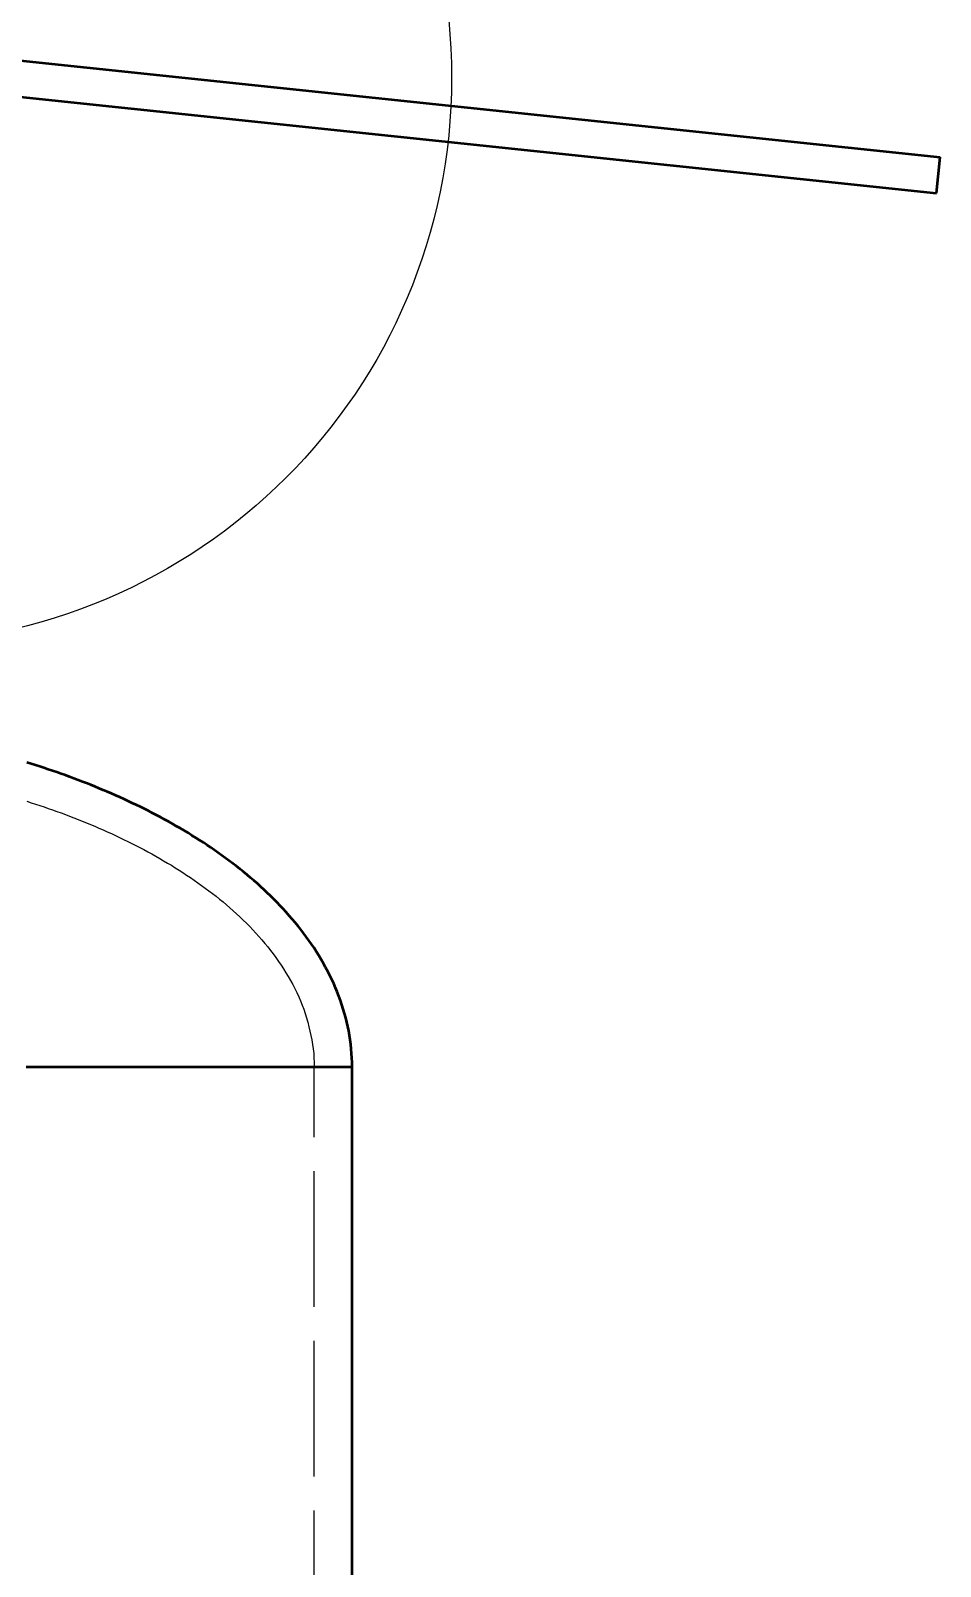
# Model space of a CAD drawing. Header units: millimetres. Extents: x 0 to 420, y 0 to 297.
# Drawn here: x 103.7 to 123.8, y 223.87 to 257.8 of the extents above; entities that cross this region are included whole.
import ezdxf

# ---------------------------------------------------------------- set-up
doc = ezdxf.new("R2010")
doc.units = ezdxf.units.MM
doc.linetypes.add('ISO02-TRAZOS', pattern=[3.75, 3, -0.75])
for name, color, linetype, lineweight in [('01-VISIBLE', 7, 'CONTINUOUS', 50), ('02-OCULTA', 4, 'ISO02-TRAZOS', 25), ('08-FINA', 5, 'CONTINUOUS', 25)]:
    doc.layers.add(name, color=color, linetype=linetype, lineweight=lineweight)

msp = doc.modelspace()

# ---------------------------------------------------------------- linework, layer by layer
at = {"layer": '01-VISIBLE'}
for p, q in [((99.088, 257.601), (123.799, 255.003)), ((99.004, 256.805), (123.716, 254.208)), ((123.716, 254.208), (123.799, 255.003)), ((110.8, 162.64), (110.8, 234.9))]:
    msp.add_line(p, q, dxfattribs=at)
for points in [[(110.8, 234.9), (110.799, 235), (110.795, 235.1), (110.789, 235.2), (110.781, 235.3), (110.771, 235.399), (110.758, 235.498), (110.743, 235.597), (110.725, 235.696), (110.705, 235.794), (110.683, 235.891), (110.659, 235.988), (110.633, 236.085), (110.605, 236.181), (110.575, 236.276), (110.542, 236.371), (110.508, 236.465), (110.472, 236.558), (110.434, 236.65), (110.394, 236.742), (110.352, 236.833), (110.308, 236.923), (110.263, 237.012), (110.216, 237.1), (110.168, 237.188), (110.118, 237.274), (110.066, 237.36), (110.013, 237.445), (109.959, 237.529), (109.903, 237.612), (109.846, 237.694), (109.788, 237.775), (109.728, 237.855), (109.667, 237.935), (109.605, 238.013), (109.542, 238.091), (109.477, 238.167), (109.412, 238.243), (109.346, 238.318), (109.278, 238.391), (109.21, 238.464), (109.141, 238.536), (109.07, 238.608), (108.999, 238.678), (108.927, 238.747), (108.854, 238.816), (108.781, 238.884), (108.707, 238.951), (108.631, 239.017), (108.556, 239.082), (108.479, 239.146), (108.402, 239.21), (108.324, 239.273), (108.245, 239.334), (108.166, 239.396), (108.087, 239.456), (108.006, 239.516), (107.925, 239.574), (107.844, 239.632), (107.762, 239.69), (107.68, 239.746), (107.597, 239.802), (107.513, 239.857), (107.429, 239.912), (107.345, 239.965), (107.26, 240.018), (107.175, 240.07), (107.089, 240.122), (107.003, 240.173), (106.916, 240.223), (106.829, 240.272), (106.742, 240.321), (106.655, 240.37), (106.567, 240.417), (106.478, 240.464), (106.39, 240.51), (106.301, 240.556), (106.211, 240.601), (106.122, 240.645), (106.032, 240.689), (105.942, 240.732), (105.851, 240.775), (105.76, 240.817), (105.669, 240.858), (105.578, 240.899), (105.486, 240.939), (105.394, 240.978), (105.302, 241.017), (105.21, 241.056), (105.118, 241.094), (105.025, 241.131), (104.932, 241.168), (104.839, 241.204), (104.745, 241.24), (104.652, 241.276), (104.558, 241.31), (104.464, 241.344), (104.37, 241.378), (104.275, 241.411), (104.181, 241.444), (104.086, 241.476), (103.991, 241.507), (103.896, 241.538), (103.801, 241.568), (103.705, 241.598), (103.61, 241.627)], [(103.6, 234.9), (103.7, 234.9), (103.8, 234.9), (103.9, 234.9), (104, 234.9), (104.1, 234.9), (104.2, 234.9), (104.3, 234.9), (104.4, 234.9), (104.5, 234.9), (104.6, 234.9), (104.7, 234.9), (104.8, 234.9), (104.9, 234.9), (105, 234.9), (105.1, 234.9), (105.2, 234.9), (105.3, 234.9), (105.4, 234.9), (105.5, 234.9), (105.6, 234.9), (105.7, 234.9), (105.8, 234.9), (105.9, 234.9), (106, 234.9), (106.1, 234.9), (106.2, 234.9), (106.3, 234.9), (106.4, 234.9), (106.5, 234.9), (106.6, 234.9), (106.7, 234.9), (106.8, 234.9), (106.9, 234.9), (107, 234.9), (107.1, 234.9), (107.2, 234.9), (107.3, 234.9), (107.4, 234.9), (107.5, 234.9), (107.6, 234.9), (107.7, 234.9), (107.8, 234.9), (107.9, 234.9), (108, 234.9), (108.1, 234.9), (108.2, 234.9), (108.3, 234.9), (108.4, 234.9), (108.5, 234.9), (108.6, 234.9), (108.7, 234.9), (108.8, 234.9), (108.9, 234.9), (109, 234.9), (109.1, 234.9), (109.2, 234.9), (109.3, 234.9), (109.4, 234.9), (109.5, 234.9), (109.6, 234.9), (109.7, 234.9), (109.8, 234.9), (109.9, 234.9), (110, 234.9), (110.1, 234.9), (110.2, 234.9), (110.3, 234.9), (110.4, 234.9), (110.5, 234.9), (110.6, 234.9), (110.7, 234.9), (110.8, 234.9)]]:
    msp.add_lwpolyline(points, dxfattribs=at)
at = {"layer": '02-OCULTA'}
for p, q in [((99.088, 257.601), (123.799, 255.003)), ((99.004, 256.805), (123.716, 254.208)), ((123.716, 254.208), (123.799, 255.003)), ((109.96, 124.6), (109.96, 234.9))]:
    msp.add_line(p, q, dxfattribs=at)
for points in [[(103.611, 240.77), (103.707, 240.739), (103.802, 240.709), (103.897, 240.677), (103.992, 240.645), (104.087, 240.613), (104.181, 240.58), (104.275, 240.546), (104.369, 240.512), (104.463, 240.477), (104.557, 240.442), (104.65, 240.406), (104.743, 240.37), (104.836, 240.333), (104.929, 240.295), (105.022, 240.257), (105.114, 240.218), (105.206, 240.178), (105.298, 240.138), (105.389, 240.098), (105.48, 240.056), (105.571, 240.014), (105.661, 239.972), (105.752, 239.929), (105.842, 239.885), (105.931, 239.84), (106.02, 239.795), (106.109, 239.749), (106.198, 239.702), (106.286, 239.655), (106.374, 239.607), (106.461, 239.558), (106.548, 239.509), (106.635, 239.458), (106.721, 239.407), (106.807, 239.356), (106.892, 239.303), (106.976, 239.25), (107.061, 239.196), (107.144, 239.141), (107.227, 239.085), (107.31, 239.029), (107.392, 238.971), (107.473, 238.913), (107.554, 238.854), (107.634, 238.794), (107.714, 238.733), (107.793, 238.672), (107.871, 238.609), (107.948, 238.546), (108.025, 238.481), (108.1, 238.416), (108.175, 238.35), (108.249, 238.282), (108.323, 238.214), (108.395, 238.145), (108.466, 238.075), (108.537, 238.003), (108.606, 237.931), (108.674, 237.858), (108.741, 237.784), (108.807, 237.708), (108.872, 237.632), (108.935, 237.555), (108.997, 237.476), (109.058, 237.397), (109.117, 237.316), (109.175, 237.234), (109.231, 237.151), (109.286, 237.067), (109.338, 236.983), (109.39, 236.897), (109.439, 236.81), (109.487, 236.722), (109.533, 236.633), (109.578, 236.543), (109.62, 236.453), (109.66, 236.361), (109.697, 236.268), (109.732, 236.174), (109.764, 236.079), (109.793, 235.984), (109.82, 235.887), (109.845, 235.79), (109.868, 235.693), (109.89, 235.595), (109.91, 235.497), (109.928, 235.399), (109.943, 235.3), (109.952, 235.2), (109.957, 235.1), (109.959, 235), (109.96, 234.9)], [(110.8, 234.9), (110.7, 234.9), (110.6, 234.9), (110.5, 234.9), (110.4, 234.9), (110.3, 234.9), (110.2, 234.9), (110.1, 234.9), (110, 234.9), (109.9, 234.9), (109.8, 234.9), (109.7, 234.9), (109.6, 234.9), (109.5, 234.9), (109.4, 234.9), (109.3, 234.9), (109.2, 234.9), (109.1, 234.9), (109, 234.9), (108.9, 234.9), (108.8, 234.9), (108.7, 234.9), (108.6, 234.9), (108.5, 234.9), (108.4, 234.9), (108.3, 234.9), (108.2, 234.9), (108.1, 234.9), (108, 234.9), (107.9, 234.9), (107.8, 234.9), (107.7, 234.9), (107.6, 234.9), (107.5, 234.9), (107.4, 234.9), (107.3, 234.9), (107.2, 234.9), (107.1, 234.9), (107, 234.9), (106.9, 234.9), (106.8, 234.9), (106.7, 234.9), (106.6, 234.9), (106.5, 234.9), (106.4, 234.9), (106.3, 234.9), (106.2, 234.9), (106.1, 234.9), (106, 234.9), (105.9, 234.9), (105.8, 234.9), (105.7, 234.9), (105.6, 234.9), (105.5, 234.9), (105.4, 234.9), (105.3, 234.9), (105.2, 234.9), (105.1, 234.9), (105, 234.9), (104.9, 234.9), (104.8, 234.9), (104.7, 234.9), (104.6, 234.9), (104.5, 234.9), (104.4, 234.9), (104.3, 234.9), (104.2, 234.9), (104.1, 234.9), (104, 234.9), (103.9, 234.9), (103.8, 234.9), (103.7, 234.9), (103.6, 234.9)], [(109.96, 234.9), (109.86, 234.9), (109.76, 234.9), (109.66, 234.9), (109.56, 234.9), (109.46, 234.9), (109.36, 234.9), (109.259, 234.9), (109.159, 234.9), (109.059, 234.9), (108.959, 234.9), (108.859, 234.9), (108.759, 234.9), (108.659, 234.9), (108.559, 234.9), (108.459, 234.9), (108.359, 234.9), (108.259, 234.9), (108.159, 234.9), (108.059, 234.9), (107.958, 234.9), (107.858, 234.9), (107.758, 234.9), (107.658, 234.9), (107.558, 234.9), (107.458, 234.9), (107.358, 234.9), (107.258, 234.9), (107.158, 234.9), (107.058, 234.9), (106.958, 234.9), (106.858, 234.9), (106.758, 234.9), (106.657, 234.9), (106.557, 234.9), (106.457, 234.9), (106.357, 234.9), (106.257, 234.9), (106.157, 234.9), (106.057, 234.9), (105.957, 234.9), (105.857, 234.9), (105.757, 234.9), (105.657, 234.9), (105.557, 234.9), (105.457, 234.9), (105.357, 234.9), (105.256, 234.9), (105.156, 234.9), (105.056, 234.9), (104.956, 234.9), (104.856, 234.9), (104.756, 234.9), (104.656, 234.9), (104.556, 234.9), (104.456, 234.9), (104.356, 234.9), (104.256, 234.9), (104.156, 234.9), (104.056, 234.9), (103.955, 234.9), (103.855, 234.9), (103.755, 234.9), (103.655, 234.9)], [(103.655, 234.9), (103.755, 234.9), (103.855, 234.9), (103.955, 234.9), (104.056, 234.9), (104.156, 234.9), (104.256, 234.9), (104.356, 234.9), (104.456, 234.9), (104.556, 234.9), (104.656, 234.9), (104.756, 234.9), (104.856, 234.9), (104.956, 234.9), (105.056, 234.9), (105.156, 234.9), (105.256, 234.9), (105.357, 234.9), (105.457, 234.9), (105.557, 234.9), (105.657, 234.9), (105.757, 234.9), (105.857, 234.9), (105.957, 234.9), (106.057, 234.9), (106.157, 234.9), (106.257, 234.9), (106.357, 234.9), (106.457, 234.9), (106.557, 234.9), (106.657, 234.9), (106.758, 234.9), (106.858, 234.9), (106.958, 234.9), (107.058, 234.9), (107.158, 234.9), (107.258, 234.9), (107.358, 234.9), (107.458, 234.9), (107.558, 234.9), (107.658, 234.9), (107.758, 234.9), (107.858, 234.9), (107.958, 234.9), (108.059, 234.9), (108.159, 234.9), (108.259, 234.9), (108.359, 234.9), (108.459, 234.9), (108.559, 234.9), (108.659, 234.9), (108.759, 234.9), (108.859, 234.9), (108.959, 234.9), (109.059, 234.9), (109.159, 234.9), (109.259, 234.9), (109.36, 234.9), (109.46, 234.9), (109.56, 234.9), (109.66, 234.9), (109.76, 234.9), (109.86, 234.9), (109.96, 234.9)]]:
    msp.add_lwpolyline(points, dxfattribs=at)
at = {"layer": '08-FINA'}
msp.add_circle((100.5, 256.757), 12.5, dxfattribs=at)

doc.saveas('drawing.dxf')
